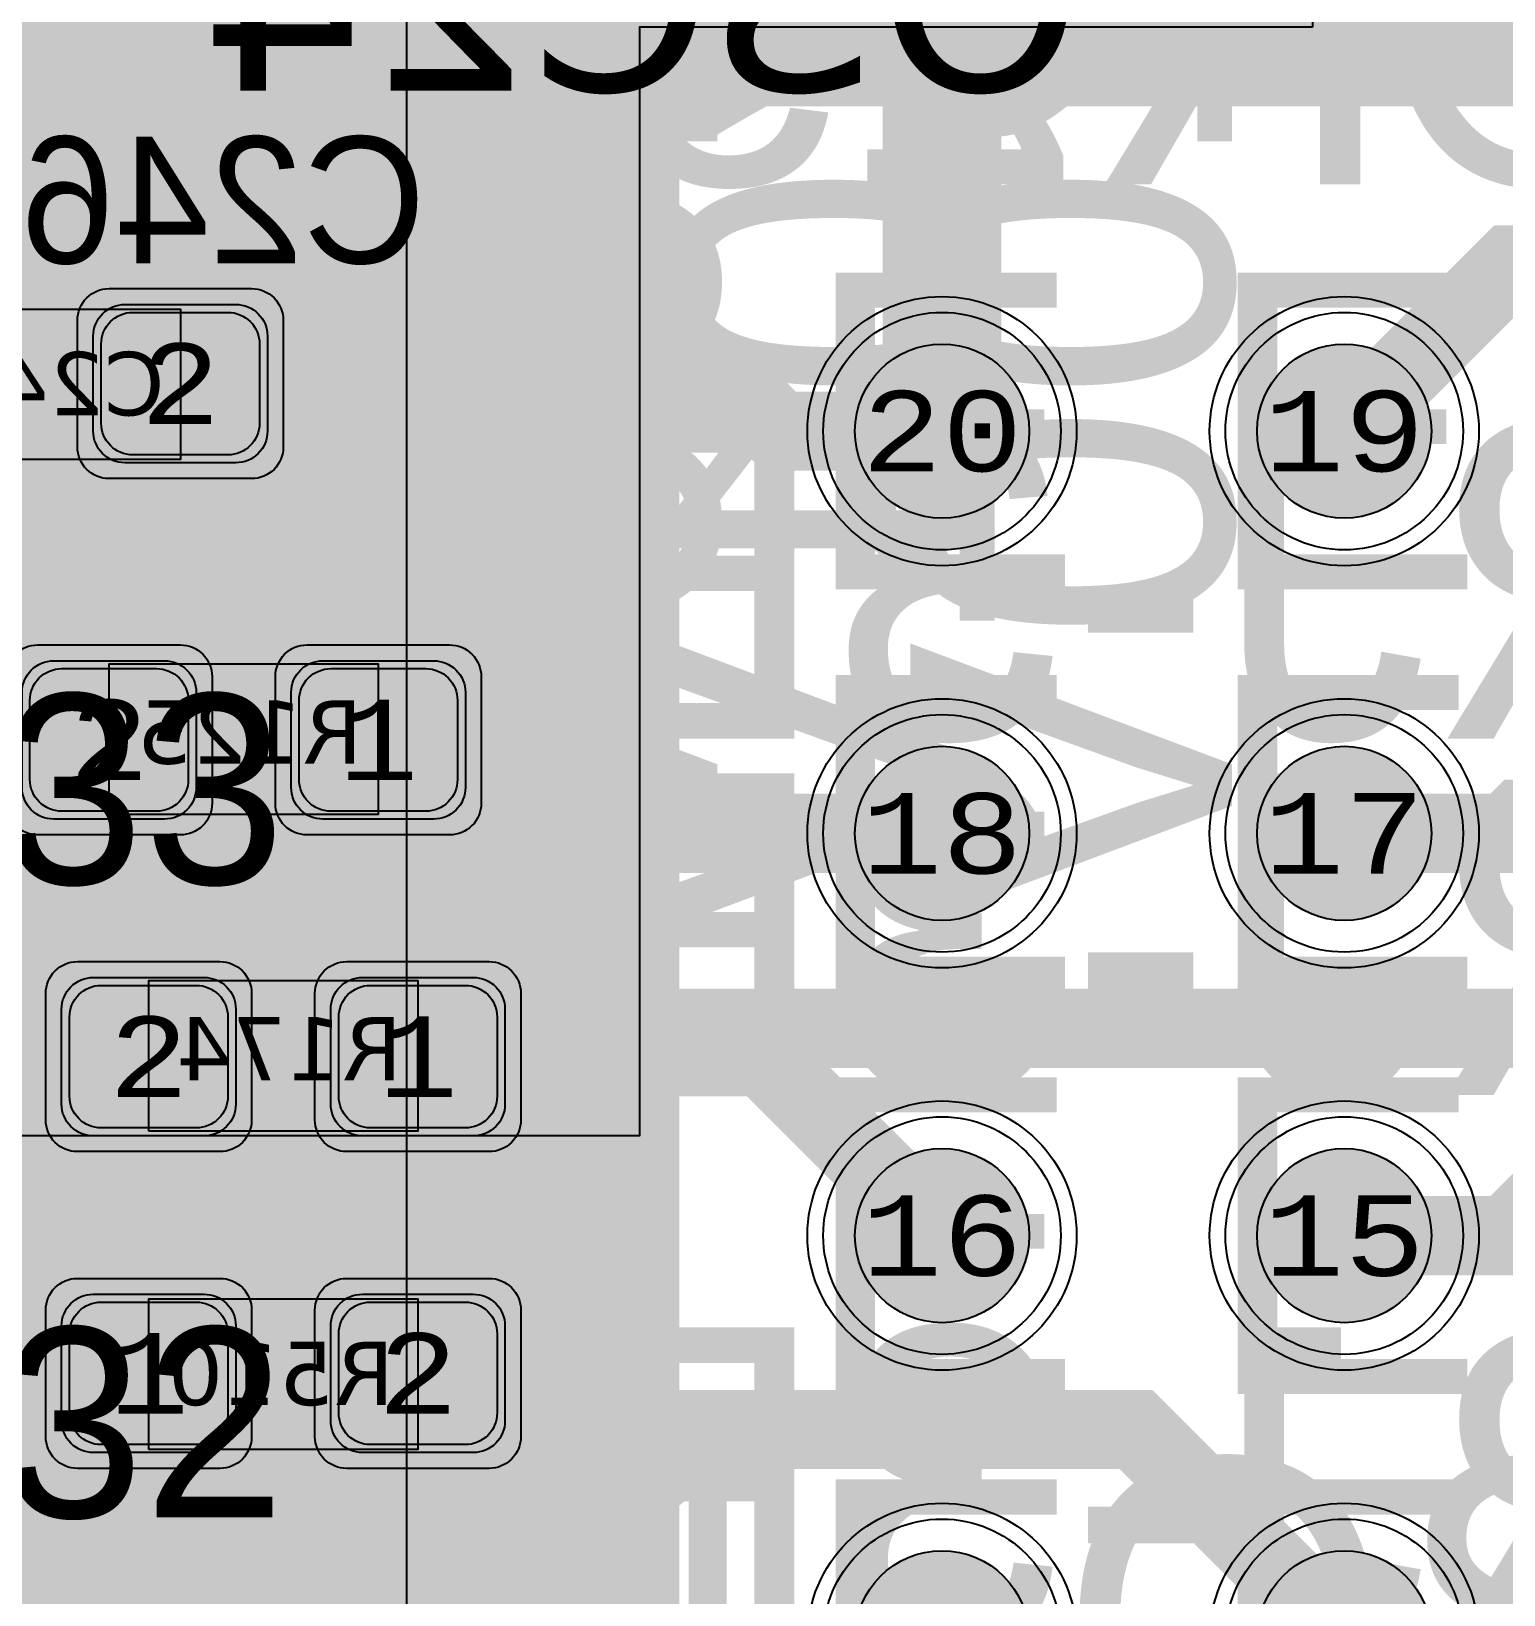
# Model space of a CAD drawing. Extents: x -28 to 199, y -61 to 255.
# Drawn here: x 62.41 to 71.71, y 168.1 to 177.97 of the extents above; entities that cross this region are included whole.
import ezdxf
from ezdxf.enums import TextEntityAlignment as Align

# ---------------------------------------------------------------- set-up
doc = ezdxf.new("R2010")
doc.units = 0
doc.header["$MEASUREMENT"] = 0
for name, color, linetype in [('ASSEMBLY_OUTLINES_BTM', 191, 'CONTINUOUS'), ('ASSEMBLY_OUTLINES_TOP', 102, 'CONTINUOUS'), ('ASSEMBLY_PART_NUMBERS_BTM', 191, 'CONTINUOUS'), ('ASSEMBLY_PART_NUMBERS_TOP', 102, 'CONTINUOUS'), ('ASSEMBLY_REF_DES_BTM', 191, 'CONTINUOUS'), ('DRILL_DRAWING', 21, 'CONTINUOUS'), ('GENERATED_SILKSCREEN_BTM', 255, 'CONTINUOUS'), ('GENERATED_SILKSCREEN_TOP', 140, 'CONTINUOUS'), ('PART_HOLES_LAYER_2', 30, 'CONTINUOUS'), ('PART_HOLES_LAYER_3', 30, 'CONTINUOUS'), ('PART_HOLES_LAYER_BOTTOM', 30, 'CONTINUOUS'), ('PART_HOLES_LAYER_TOP', 30, 'CONTINUOUS'), ('PART_PADS_LAYER_2', 230, 'CONTINUOUS'), ('PART_PADS_LAYER_3', 81, 'CONTINUOUS'), ('PART_PADS_LAYER_BOTTOM', 10, 'CONTINUOUS'), ('PART_PADS_LAYER_TOP', 150, 'CONTINUOUS'), ('PART_PADS_SMD_BTM', 10, 'CONTINUOUS'), ('PIN_NUMBERS_BTM', 8, 'CONTINUOUS'), ('PIN_NUMBERS_TOP', 8, 'CONTINUOUS'), ('PLACEMENT_OUTLINES_BTM', 222, 'CONTINUOUS'), ('PLACEMENT_OUTLINES_TOP', 130, 'CONTINUOUS'), ('PLANE_DATA_LAYER_TOP', 150, 'CONTINUOUS'), ('PLANE_SHAPES_LAYER_2', 230, 'CONTINUOUS'), ('PLANE_SHAPES_LAYER_3', 81, 'CONTINUOUS'), ('PLANE_SHAPES_LAYER_TOP', 150, 'CONTINUOUS'), ('SILKSCREEN_OUTLINES_BTM', 211, 'CONTINUOUS'), ('SILKSCREEN_OUTLINES_TOP', 150, 'CONTINUOUS'), ('SILKSCREEN_REF_DES_BTM', 211, 'CONTINUOUS'), ('SILKSCREEN_REF_DES_TOP', 150, 'CONTINUOUS'), ('SOLDERMASK_PADS_BTM', 12, 'CONTINUOUS'), ('SOLDERMASK_PADS_TOP', 180, 'CONTINUOUS'), ('SOLDERPASTE_PADS_BTM', 12, 'CONTINUOUS'), ('TRACES_LAYER_BOTTOM', 10, 'CONTINUOUS'), ('TRACES_LAYER_TOP', 150, 'CONTINUOUS')]:
    doc.layers.add(name, color=color, linetype=linetype)
doc.styles.add('COURIER_NEW', font='COUR.TTF')
doc.styles.add('VERDANA', font='verdana.TTF')
doc.styles.add('VERIBEST_GERBER_0', font='txt')

msp = doc.modelspace()

# ---------------------------------------------------------------- hatches: boundary and pattern name
at = {"layer": 'PART_HOLES_LAYER_2'}
h = msp.add_hatch(color=256, dxfattribs=at)
edge = h.paths.add_edge_path()
edge.add_arc((68.16, 175.45), 0.55, 0, 360)
h = msp.add_hatch(color=256, dxfattribs=at)
edge = h.paths.add_edge_path()
edge.add_arc((70.7, 175.45), 0.55, 0, 360)
h = msp.add_hatch(color=256, dxfattribs=at)
edge = h.paths.add_edge_path()
edge.add_arc((68.16, 172.91), 0.55, 0, 360)
h = msp.add_hatch(color=256, dxfattribs=at)
edge = h.paths.add_edge_path()
edge.add_arc((70.7, 172.91), 0.55, 0, 360)
h = msp.add_hatch(color=256, dxfattribs=at)
edge = h.paths.add_edge_path()
edge.add_arc((68.16, 170.37), 0.55, 0, 360)
h = msp.add_hatch(color=256, dxfattribs=at)
edge = h.paths.add_edge_path()
edge.add_arc((70.7, 170.37), 0.55, 0, 360)
h = msp.add_hatch(color=256, dxfattribs=at)
edge = h.paths.add_edge_path()
edge.add_arc((68.16, 167.83), 0.55, 0, 360)
h = msp.add_hatch(color=256, dxfattribs=at)
edge = h.paths.add_edge_path()
edge.add_arc((70.7, 167.83), 0.55, 0, 360)
at = {"layer": 'PART_HOLES_LAYER_3'}
h = msp.add_hatch(color=256, dxfattribs=at)
edge = h.paths.add_edge_path()
edge.add_arc((68.16, 175.45), 0.55, 0, 360)
h = msp.add_hatch(color=256, dxfattribs=at)
edge = h.paths.add_edge_path()
edge.add_arc((70.7, 175.45), 0.55, 0, 360)
h = msp.add_hatch(color=256, dxfattribs=at)
edge = h.paths.add_edge_path()
edge.add_arc((68.16, 172.91), 0.55, 0, 360)
h = msp.add_hatch(color=256, dxfattribs=at)
edge = h.paths.add_edge_path()
edge.add_arc((70.7, 172.91), 0.55, 0, 360)
h = msp.add_hatch(color=256, dxfattribs=at)
edge = h.paths.add_edge_path()
edge.add_arc((68.16, 170.37), 0.55, 0, 360)
h = msp.add_hatch(color=256, dxfattribs=at)
edge = h.paths.add_edge_path()
edge.add_arc((70.7, 170.37), 0.55, 0, 360)
h = msp.add_hatch(color=256, dxfattribs=at)
edge = h.paths.add_edge_path()
edge.add_arc((68.16, 167.83), 0.55, 0, 360)
h = msp.add_hatch(color=256, dxfattribs=at)
edge = h.paths.add_edge_path()
edge.add_arc((70.7, 167.83), 0.55, 0, 360)
at = {"layer": 'PART_HOLES_LAYER_BOTTOM'}
h = msp.add_hatch(color=256, dxfattribs=at)
edge = h.paths.add_edge_path()
edge.add_arc((68.16, 175.45), 0.55, 0, 360)
h = msp.add_hatch(color=256, dxfattribs=at)
edge = h.paths.add_edge_path()
edge.add_arc((70.7, 175.45), 0.55, 0, 360)
h = msp.add_hatch(color=256, dxfattribs=at)
edge = h.paths.add_edge_path()
edge.add_arc((68.16, 172.91), 0.55, 0, 360)
h = msp.add_hatch(color=256, dxfattribs=at)
edge = h.paths.add_edge_path()
edge.add_arc((70.7, 172.91), 0.55, 0, 360)
h = msp.add_hatch(color=256, dxfattribs=at)
edge = h.paths.add_edge_path()
edge.add_arc((68.16, 170.37), 0.55, 0, 360)
h = msp.add_hatch(color=256, dxfattribs=at)
edge = h.paths.add_edge_path()
edge.add_arc((70.7, 170.37), 0.55, 0, 360)
h = msp.add_hatch(color=256, dxfattribs=at)
edge = h.paths.add_edge_path()
edge.add_arc((68.16, 167.83), 0.55, 0, 360)
h = msp.add_hatch(color=256, dxfattribs=at)
edge = h.paths.add_edge_path()
edge.add_arc((70.7, 167.83), 0.55, 0, 360)
at = {"layer": 'PART_HOLES_LAYER_TOP'}
h = msp.add_hatch(color=256, dxfattribs=at)
edge = h.paths.add_edge_path()
edge.add_arc((68.16, 175.45), 0.55, 0, 360)
h = msp.add_hatch(color=256, dxfattribs=at)
edge = h.paths.add_edge_path()
edge.add_arc((70.7, 175.45), 0.55, 0, 360)
h = msp.add_hatch(color=256, dxfattribs=at)
edge = h.paths.add_edge_path()
edge.add_arc((68.16, 172.91), 0.55, 0, 360)
h = msp.add_hatch(color=256, dxfattribs=at)
edge = h.paths.add_edge_path()
edge.add_arc((70.7, 172.91), 0.55, 0, 360)
h = msp.add_hatch(color=256, dxfattribs=at)
edge = h.paths.add_edge_path()
edge.add_arc((68.16, 170.37), 0.55, 0, 360)
h = msp.add_hatch(color=256, dxfattribs=at)
edge = h.paths.add_edge_path()
edge.add_arc((70.7, 170.37), 0.55, 0, 360)
h = msp.add_hatch(color=256, dxfattribs=at)
edge = h.paths.add_edge_path()
edge.add_arc((68.16, 167.83), 0.55, 0, 360)
h = msp.add_hatch(color=256, dxfattribs=at)
edge = h.paths.add_edge_path()
edge.add_arc((70.7, 167.83), 0.55, 0, 360)
at = {"layer": 'PLANE_DATA_LAYER_TOP'}
h = msp.add_hatch(color=256, dxfattribs=at)
h.paths.add_polyline_path([(86.463448, 185.473835, -0.1989099556854013), (86.44113, 185.419954), (76.797091, 175.775915, 0.1989122151386141), (76.650644, 175.422362), (76.650644, 172.0512, -0.414213562373095), (76.574444, 171.975), (76.559079, 171.975, -0.3496023543748377), (76.484808, 172.034161, 0.5130308321652396), (75.585987, 172.411269, -0.1385740107174437), (75.546107, 172.4), (75.273, 172.4, 0.1989122151386089), (74.919447, 172.253553), (74.867276, 172.201382, -0.1989133663344342), (74.813394, 172.179064), (73.0762, 172.179064, -0.414213562373095), (73, 172.255264), (73, 177.999992, 0.414213562373095), (72.999992, 178), (66.250008, 178, 0.414213562373095), (66.25, 177.999992), (66.25, 172.17423, -0.2644198350149006), (66.212766, 172.108747, 0.0622368132861753), (66.114895, 172.032618), (64.037581, 169.955303, 0.1989122151386089), (63.891134, 169.60175), (63.891134, 163.701765, -0.1989099556853327), (63.868816, 163.647884), (62.49325, 162.272318, -0.1989133663345028), (62.439368, 162.25), (50.8262, 162.25, -0.414213562373095), (50.75, 162.3262), (50.75, 162.9238, -0.414213562373095), (50.8262, 163), (51.65, 163, 0.414213562373095), (52.1, 163.45), (52.1, 164.55, 0.414213562373095), (51.65, 165), (50.8262, 165, -0.414213562373095), (50.75, 165.0762), (50.75, 165.249992, 0.414213562373095), (50.749992, 165.25), (45.592317, 165.25, -0.27336965403349), (45.52557, 165.289441, 0.4661354856309689), (44.623957, 165.467539, -0.6297856695914315), (44.5, 165.526916), (44.5, 166.465411, -0.414213562373095), (44.5762, 166.541611), (45.726869, 166.541611, 0.198912215138622), (46.080422, 166.688058), (47.408969, 168.016605, -0.5745546308790374), (47.536286, 167.983064, 3.3778190211340116), (47.863697, 169.021439, -0.6341075319548196), (47.739011, 169.080223), (47.739011, 171.669777, -0.6341075319548197), (47.863697, 171.728561, 2.1211046100404554), (47.863697, 173.271439, -0.6341075319548196), (47.739011, 173.330223), (47.739011, 175.919777, -0.6341075319548197), (47.863697, 175.978561, 2.1211046100404554), (47.863697, 177.521439, -0.6341075319548196), (47.739011, 177.580223), (47.739011, 177.63997, -0.1989099556853499), (47.761329, 177.693851), (54.79516, 184.727682, -0.1989133663344858), (54.849042, 184.75), (70.499992, 184.75, 0.414213562373095), (70.5, 184.750008), (70.5, 186.262529, -0.679246768798684), (70.631697, 186.314745, 2.5221309401857095), (70.631697, 187.685255, -0.679246768798684), (70.5, 187.737471), (70.5, 188.802529, -0.6792467687985848), (70.631697, 188.854745, 2.522130940185749), (70.631697, 190.225255, -0.679246768798684), (70.5, 190.277471), (70.5, 192.382365, -0.414213562373095), (70.5762, 192.458565), (75.378436, 192.458565, 0.1989122151386141), (75.731989, 192.605012), (77.354659, 194.227682, -0.198913366334503), (77.408541, 194.25), (80.573834, 194.25, -0.7996942034350105), (80.606523, 194.104968, 0.2895657790381564), (79.75, 192.75, 0.9999999999999999), (82.75, 192.75, 0.2895657790381564), (81.893477, 194.104968, -0.7996942034350105), (81.926166, 194.25), (84.073834, 194.25, -0.7996942034350105), (84.106523, 194.104968, 0.2895657790381564), (83.25, 192.75, 0.9999999999999999), (86.25, 192.75, 0.2895657790381564), (85.393477, 194.104968, -0.7996942034350105), (85.426166, 194.25), (86.203745, 194.25, -0.198913366334503), (86.257627, 194.227682), (86.44113, 194.044179, -0.1989099556854013), (86.463448, 193.990298)], flags=0)
h.paths.add_polyline_path([(54.4, 180.5, -0.9999999999999999), (55.6, 180.5, -0.9999999999999999)], flags=0)
h.paths.add_polyline_path([(57.774763, 179.999693, -0.6213993882361923), (57.717303, 180.123665, 3.4065579684257754), (57.101959, 179.91855, -0.6213955599504086), (57.130374, 179.784897, 5.713872496407954)], flags=0)
h.paths.add_polyline_path([(58.65, 180.5, -0.9999999999999999), (59.85, 180.5, -0.9999999999999999)], flags=0)
h.paths.add_polyline_path([(57.25, 175.5, -0.9999999999999999), (60.25, 175.5, -0.9999999999999999)], flags=0)
h.paths.add_polyline_path([(59, 168.5, -0.9999999999999999), (61, 168.5, -0.9999999999999999)], flags=0)
h.paths.add_polyline_path([(59.25, 179, -0.9999999999999999), (61.25, 179, -0.9999999999999999)], flags=0)
h.paths.add_polyline_path([(60, 173.5, -0.9999999999999999), (62, 173.5, -0.9999999999999999)], flags=0)
h.paths.add_polyline_path([(60.9, 167.5, -0.9999999999999999), (62.1, 167.5, -0.9999999999999999)], flags=0)
h.paths.add_polyline_path([(60.9, 171.5, -0.9999999999999999), (62.1, 171.5, -0.9999999999999999)], flags=0)
h.paths.add_polyline_path([(60.9, 180.5, -0.9999999999999999), (62.1, 180.5, -0.9999999999999999)], flags=0)
h.paths.add_polyline_path([(63.648041, 179.91855, 3.4065579684257754), (63.032697, 180.123665, -0.6213993882361925), (62.975237, 179.999693, 5.713872496407954), (63.619626, 179.784897, -0.6213955599504087)], flags=0)
h.paths.add_polyline_path([(74, 179.25, -0.9999999999999999), (76, 179.25, -0.9999999999999999)], flags=0)
h.paths.add_polyline_path([(76.5, 179.25, -0.9999999999999999), (78.5, 179.25, -0.9999999999999999)], flags=0)
h.paths.add_polyline_path([(78, 181, -0.9999999999999999), (81, 181, -0.9999999999999999)], flags=0)
h.paths.add_polyline_path([(80.25, 187, -0.9999999999999999), (83.25, 187, -0.9999999999999999)], flags=0)
at = {"layer": 'PLANE_SHAPES_LAYER_2'}
h = msp.add_hatch(color=256, dxfattribs=at)
h.paths.add_polyline_path([(169.5, 129.25), (149.5, 129.25), (142.25, 122), (142.25, 90.5), (147.5, 90.5), (147.5, 80), (154, 80), (154, 69.25), (131.75, 69.25), (131.75, 73.25), (121.25, 73.25), (121.25, 81), (110.5, 81), (110.5, 125.75), (106.5, 125.75), (106.5, 128.75), (93.5, 128.75), (93.5, 120.25), (91.75, 120.25), (91.75, 121.5), (80, 121.5), (80, 118.25), (73.25, 118.25), (73.25, 124.5), (67.5, 124.5), (67.5, 128), (57.75, 128), (57.75, 120.25), (55.25, 120.25), (55.25, 121.5), (47.5, 121.5), (47.5, 119), (35, 119), (35, 134.75), (32.75, 134.75), (32.75, 159.75), (29.25, 159.75), (29.25, 175.25), (22.5, 175.25), (22.5, 195.25), (17.25, 195.25), (17.25, 198), (22.5, 198), (22.5, 216.5), (40.25, 216.5), (40.25, 235.5), (54.5, 235.5), (54.5, 254), (87.25, 254), (87.25, 236.25), (86.25, 236.25), (86.25, 228.75), (81, 228.75), (81, 218.75), (95.25, 218.75), (95.25, 194.5), (87, 194.5), (87, 172), (131.1, 172), (131.1, 208.75), (115.5, 208.75), (115.5, 213.75), (106.75, 213.75), (106.75, 218.75), (110.25, 222.25), (110.25, 226.25), (142.5, 226.25), (142.5, 221.5), (160.5, 221.5), (160.5, 240.75), (169.5, 240.75)])
h.paths.add_polyline_path([(35.5, 149.5), (41.75, 149.5), (41.75, 152), (39.25, 152), (39.25, 154), (37.75, 154), (37.75, 152), (35.5, 152)], flags=16)
h.paths.add_polyline_path([(37.5, 125.75), (37.5, 128.75), (42.75, 128.75), (42.75, 125.75)], flags=16)
h.paths.add_polyline_path([(52, 127.75), (52, 130.75), (54.25, 130.75), (54.25, 127.75)], flags=16)
h.paths.add_polyline_path([(50.75, 219.5), (50.75, 226.5), (71.75, 226.5), (71.75, 219.5)], flags=16)
h.paths.add_polyline_path([(66.5, 150.75), (66.5, 177.5), (72.25, 177.5), (72.25, 150.75)], flags=16)
h.paths.add_polyline_path([(47.25, 185.25), (73, 185.25), (73, 188.25), (70.25, 188.25), (70.25, 191), (47.25, 191)], flags=16)
h.paths.add_polyline_path([(84.5, 208), (84.5, 212.75), (85, 212.75), (85, 208)], flags=16)
h.paths.add_polyline_path([(61.5, 137.25), (87.75, 137.25), (87.75, 140.5), (84.75, 140.5), (84.75, 143), (61.5, 143)], flags=16)
h.paths.add_polyline_path([(88.75, 127), (88.75, 130), (91, 130), (91, 127)], flags=16)
h.paths.add_polyline_path([(85.5, 130.25), (85.5, 132.5), (91, 132.5), (91, 130.25)], flags=16)
h.paths.add_polyline_path([(108.75, 142.25), (135.75, 142.25), (135.75, 145.75), (132.25, 145.75), (132.25, 149), (108.75, 149)], flags=16)
h.paths.add_polyline_path([(114.25, 126.75), (140.75, 126.75), (140.75, 129.75), (137.25, 129.75), (137.25, 133), (114.25, 133)], flags=16)
h.paths.add_polyline_path([(155.25, 180.25), (166.25, 180.25), (166.25, 186.25), (152.25, 186.25), (152.25, 183), (155.25, 183)], flags=16)
at = {"layer": 'PLANE_SHAPES_LAYER_3'}
h = msp.add_hatch(color=256, dxfattribs=at)
h.paths.add_polyline_path([(169.5, 129.25), (149.5, 129.25), (142.25, 122), (142.25, 90.5), (147.5, 90.5), (147.5, 80), (154, 80), (154, 69.25), (131.75, 69.25), (131.75, 73.25), (121.25, 73.25), (121.25, 81), (110.5, 81), (110.5, 125.75), (106.5, 125.75), (106.5, 128.75), (93.5, 128.75), (93.5, 120.25), (91.75, 120.25), (91.75, 121.5), (80, 121.5), (80, 118.25), (73.25, 118.25), (73.25, 124.5), (67.5, 124.5), (67.5, 127.75), (58.25, 127.75), (58.25, 130.25), (88.75, 130.25), (88.75, 127), (91, 127), (91, 132.5), (55, 132.5), (55, 131.25), (52, 131.25), (52, 127.75), (55, 127.75), (55, 127.25), (57.75, 127.25), (57.75, 120.25), (55.25, 120.25), (55.25, 121.5), (47.5, 121.5), (47.5, 119), (35, 119), (35, 134.75), (32.75, 134.75), (32.75, 159.75), (29.25, 159.75), (29.25, 175.25), (22.5, 175.25), (22.5, 195.25), (17.25, 195.25), (17.25, 198), (22.5, 198), (22.5, 216.5), (40.25, 216.5), (40.25, 235.5), (54.5, 235.5), (54.5, 254), (87.25, 254), (87.25, 236.25), (86.25, 236.25), (86.25, 228.75), (81, 228.75), (81, 218.75), (95.25, 218.75), (95.25, 194.5), (87, 194.5), (87, 172), (131.1, 172), (131.1, 208.75), (115.5, 208.75), (115.5, 213.75), (106.75, 213.75), (106.75, 218.75), (110.25, 222.25), (110.25, 226.25), (142.5, 226.25), (142.5, 221.5), (160.5, 221.5), (160.5, 240.75), (169.5, 240.75)])
h.paths.add_polyline_path([(35.5, 149.5), (41.75, 149.5), (41.75, 152), (39.25, 152), (39.25, 154), (37.75, 154), (37.75, 152), (35.5, 152)], flags=16)
h.paths.add_polyline_path([(37.5, 125.75), (37.5, 128.75), (42.75, 128.75), (42.75, 125.75)], flags=16)
h.paths.add_polyline_path([(50.75, 219.5), (50.75, 226.5), (71.75, 226.5), (71.75, 219.5)], flags=16)
h.paths.add_polyline_path([(66.5, 150.75), (66.5, 177.5), (72.25, 177.5), (72.25, 150.75)], flags=16)
h.paths.add_polyline_path([(47.25, 185.25), (73, 185.25), (73, 188.25), (70.25, 188.25), (70.25, 191), (47.25, 191)], flags=16)
h.paths.add_polyline_path([(84.5, 208), (84.5, 212.75), (85, 212.75), (85, 208)], flags=16)
h.paths.add_polyline_path([(61.5, 137.25), (87.75, 137.25), (87.75, 140.5), (84.75, 140.5), (84.75, 143), (61.5, 143)], flags=16)
h.paths.add_polyline_path([(108.75, 142.25), (135.75, 142.25), (135.75, 145.75), (132.25, 145.75), (132.25, 149), (108.75, 149)], flags=16)
h.paths.add_polyline_path([(114.25, 126.75), (140.75, 126.75), (140.75, 129.75), (137.25, 129.75), (137.25, 133), (114.25, 133)], flags=16)
h.paths.add_polyline_path([(155.25, 180.25), (166.25, 180.25), (166.25, 186.25), (152.25, 186.25), (152.25, 183), (155.25, 183)], flags=16)
at = {"layer": 'PLANE_SHAPES_LAYER_TOP'}
msp.add_hatch(color=256, dxfattribs=at).paths.add_polyline_path([(70.5, 178), (66.25, 178), (66.25, 171), (39.75, 171), (39.75, 184.75), (70.5, 184.75)], flags=0)

# ---------------------------------------------------------------- linework, layer by layer
at = {"layer": 'ASSEMBLY_OUTLINES_BTM'}
for points in [[(61.65, 175.27), (61.65, 176.22), (63.35, 176.22), (63.35, 175.27)], [(62.9, 173.03), (62.9, 173.98), (64.6, 173.98), (64.6, 173.03)], [(63.15, 171.03), (63.15, 171.98), (64.85, 171.98), (64.85, 171.03)], [(63.15, 169.02), (63.15, 169.97), (64.85, 169.97), (64.85, 169.02)]]:
    msp.add_lwpolyline(points, close=True, dxfattribs=at)
at = {"layer": 'ASSEMBLY_OUTLINES_TOP', "const_width": 0.2}
msp.add_lwpolyline([(64.78, 147.42), (64.78, 180.62), (74.08, 180.62), (74.08, 147.42)], close=True, dxfattribs=at)
at = {"layer": 'GENERATED_SILKSCREEN_BTM', "const_width": 0.15}
for points in [[(62.1048, 176.4964), (62.3744, 176.4964), (62.3776, 176.4972), (62.3808, 176.498), (62.384, 176.4996), (62.5184, 176.6092), (62.5208, 176.6108), (62.5216, 176.6116), (62.5232, 176.614), (62.5248, 176.6196), (62.5256, 176.622), (62.5256, 177.1708), (62.5248, 177.1748), (62.5232, 177.178), (62.5216, 177.1796), (62.5208, 177.1812), (62.5184, 177.1836), (62.384, 177.2932), (62.3808, 177.294), (62.3792, 177.2948), (62.3776, 177.2956), (62.3744, 177.2964), (62.1048, 177.2964)], [(62.1104, 177.2636), (62.3696, 177.2636), (62.4928, 177.1628), (62.4928, 176.8756), (62.384, 176.9644), (62.3808, 176.9652), (62.3792, 176.966), (62.3784, 176.966), (62.3784, 176.9668), (62.3744, 176.9676), (62.1048, 176.9676)], [(62.796, 176.5124), (62.7952, 176.506), (62.7912, 176.502), (62.7856, 176.4996), (62.78, 176.4988), (62.7744, 176.4996), (62.7696, 176.502), (62.7656, 176.506), (62.764, 176.5124), (62.764, 176.7548), (62.7264, 176.7548), (62.7208, 176.7564), (62.716, 176.7596), (62.7136, 176.7652), (62.7128, 176.7708), (62.7136, 176.7772), (62.716, 176.7828), (62.7208, 176.7868), (62.7264, 176.7876), (62.764, 176.7876), (62.764, 177.258), (62.7648, 177.262), (62.7672, 177.2652), (62.7704, 177.2684), (62.7744, 177.2708), (62.7792, 177.2724), (62.784, 177.2732), (62.788, 177.2724), (62.792, 177.2692), (63.2776, 176.7836), (63.2808, 176.7788), (63.2824, 176.774), (63.2816, 176.7692), (63.2784, 176.7636), (63.2768, 176.7596), (63.2736, 176.7572), (63.2704, 176.7556), (63.2664, 176.7548), (62.796, 176.7548), (62.796, 176.5124)], [(63.2264, 176.7876), (62.796, 177.2164), (62.796, 176.7876), (63.2264, 176.7876)], [(63.6064, 177.2932), (63.472, 177.1836), (63.4696, 177.1796), (63.4688, 177.1764), (63.4672, 177.174), (63.4664, 177.1708), (63.4664, 177.0612), (63.4672, 177.058), (63.4688, 177.0532), (63.4696, 177.0492), (63.472, 177.0476), (64.0048, 176.6148), (64.0048, 176.5292), (63.4824, 176.5292), (63.4768, 176.5276), (63.472, 176.5244), (63.4696, 176.5188), (63.4688, 176.5124), (63.4696, 176.5068), (63.472, 176.5012), (63.4768, 176.498), (63.4824, 176.4964), (64.0216, 176.4964), (64.028, 176.498), (64.032, 176.502), (64.036, 176.506), (64.0376, 176.5124), (64.0376, 176.622), (64.0368, 176.6244), (64.0352, 176.63), (64.0336, 176.6324), (64.0328, 176.634), (64.0304, 176.6356), (63.4984, 177.0692), (63.4984, 177.1628), (63.6232, 177.2636), (63.8816, 177.2636), (64.012, 177.1572), (64.0176, 177.1556), (64.0232, 177.1564), (64.028, 177.1588), (64.032, 177.1636), (64.0344, 177.1684), (64.0352, 177.174), (64.0344, 177.1796), (64.0328, 177.182), (64.0304, 177.1836), (63.896, 177.2932), (63.8928, 177.294), (63.8912, 177.2948), (63.8896, 177.2956), (63.8864, 177.2964), (63.6168, 177.2964), (63.6136, 177.2956), (63.612, 177.2948), (63.6096, 177.294), (63.6064, 177.2932)], [(64.6504, 176.4996), (64.7848, 176.6092), (64.7888, 176.6116), (64.7896, 176.6148), (64.7912, 176.618), (64.792, 176.622), (64.792, 177.1708), (64.7912, 177.1748), (64.7896, 177.178), (64.788, 177.1796), (64.7872, 177.1812), (64.7856, 177.1836), (64.6504, 177.2932), (64.648, 177.294), (64.6456, 177.2948), (64.6448, 177.2956), (64.6416, 177.2964), (64.372, 177.2964), (64.368, 177.2956), (64.3664, 177.2948), (64.364, 177.294), (64.3616, 177.2932), (64.2264, 177.1836), (64.2232, 177.1796), (64.2216, 177.1732), (64.2224, 177.1684), (64.224, 177.1644), (64.2264, 177.1612), (64.2304, 177.158), (64.2344, 177.1556), (64.2384, 177.1548), (64.2424, 177.1548), (64.2456, 177.1572), (64.3776, 177.2636), (64.636, 177.2636), (64.7592, 177.1628), (64.7592, 176.63), (64.636, 176.5292), (64.3776, 176.5292), (64.2456, 176.6356), (64.2424, 176.6372), (64.2384, 176.638), (64.2344, 176.6372), (64.2304, 176.6348), (64.2264, 176.6316), (64.224, 176.6276), (64.2224, 176.6228), (64.2216, 176.618), (64.2232, 176.6132), (64.2264, 176.6092), (64.3616, 176.4996), (64.3648, 176.498), (64.3656, 176.4972), (64.368, 176.4972), (64.3688, 176.4964), (64.3696, 176.4964), (64.372, 176.4964), (64.6416, 176.4964), (64.6448, 176.4972), (64.648, 176.498), (64.6504, 176.4996)], [(62.4928, 176.834), (62.4928, 176.63), (62.3696, 176.5292), (62.1112, 176.5292), (61.9864, 176.63), (61.9864, 176.834), (62.1112, 176.9356), (62.3696, 176.9356), (62.4928, 176.834)]]:
    msp.add_lwpolyline(points, dxfattribs=at)
for points in [[(62.783844, 176.220005, 1.1642e-05), (62.783836, 176.219995), (62.216164, 176.219995, 1.1642e-05), (62.216156, 176.220005), (62.783844, 176.220005)], [(62.792098, 175.269995), (62.207902, 175.269995, 1.22306e-05), (62.207911, 175.270005), (62.792089, 175.270005, 1.22306e-05), (62.792098, 175.269995)], [(64.042098, 173.980005, 1.22306e-05), (64.042089, 173.979995), (63.457911, 173.979995, 1.22306e-05), (63.457902, 173.980005), (64.042098, 173.980005)], [(64.033844, 173.029995), (63.466156, 173.029995, 1.1642e-05), (63.466164, 173.030005), (64.033836, 173.030005, 1.1642e-05), (64.033844, 173.029995)], [(64.292098, 171.980005, 1.22306e-05), (64.292089, 171.979995), (63.707911, 171.979995, 1.22306e-05), (63.707902, 171.980005), (64.292098, 171.980005)], [(64.283844, 171.029995), (63.716156, 171.029995, 1.1642e-05), (63.716164, 171.030005), (64.283836, 171.030005, 1.1642e-05), (64.283844, 171.029995)], [(64.283844, 169.970005, 1.1642e-05), (64.283836, 169.969995), (63.716164, 169.969995, 1.1642e-05), (63.716156, 169.970005), (64.283844, 169.970005)], [(64.292098, 169.019995), (63.707902, 169.019995, 1.22306e-05), (63.707911, 169.020005), (64.292089, 169.020005, 1.22306e-05), (64.292098, 169.019995)]]:
    msp.add_lwpolyline(points, format="xyb", dxfattribs=at)
at = {"layer": 'GENERATED_SILKSCREEN_TOP', "const_width": 0.15}
msp.add_lwpolyline([(64.78, 147.42), (64.78, 180.62), (74.08, 180.62), (74.08, 147.42)], close=True, dxfattribs=at)
for points in [[(62.3206, 173.6004), (62.5234, 173.7648), (62.527, 173.766), (62.5306, 173.7672), (62.5318, 173.7684), (62.5366, 173.7696), (62.941, 173.7696), (62.947, 173.7684), (62.9494, 173.7672), (62.953, 173.766), (62.9566, 173.7648), (63.1594, 173.6004), (63.163, 173.5944), (63.1642, 173.5896), (63.1666, 173.586), (63.1678, 173.5812), (63.1678, 173.334), (63.1666, 173.3304), (63.1642, 173.322), (63.163, 173.316), (63.1594, 173.3136), (62.983, 173.1696), (63.1594, 173.0256), (63.1606, 173.0232), (63.163, 173.0208), (63.1642, 173.0196), (63.1642, 173.0172), (63.1666, 173.0088), (63.1678, 173.0052), (63.1678, 172.758), (63.1666, 172.752), (63.1642, 172.7472), (63.163, 172.7424), (63.1594, 172.7388), (62.9566, 172.5744), (62.9518, 172.572), (62.9506, 172.5708), (62.947, 172.5708), (62.9458, 172.5696), (62.9446, 172.5696), (62.941, 172.5696), (62.5366, 172.5696), (62.5318, 172.5708), (62.527, 172.572), (62.5234, 172.5744)], [(62.3326, 172.7796), (62.341, 172.7808), (62.3494, 172.7784), (62.545, 172.6188), (62.9326, 172.6188), (63.1198, 172.77), (63.1198, 172.9932), (62.935, 173.1456), (62.7358, 173.1456), (62.7262, 173.148), (62.7202, 173.1528), (62.7166, 173.1612), (62.7154, 173.1696), (62.7166, 173.178), (62.7202, 173.1852), (62.7262, 173.1912), (62.7358, 173.1936), (62.935, 173.1936), (63.1198, 173.346), (63.1198, 173.5692), (62.9326, 173.7204), (62.545, 173.7204), (62.3494, 173.5608), (62.341, 173.5584), (62.3326, 173.5596)], [(63.6574, 172.5744), (63.4546, 172.7388), (63.4486, 172.7448), (63.4474, 172.752), (63.4486, 172.7604), (63.4534, 172.7688), (63.4594, 172.7748), (63.4666, 172.7796), (63.475, 172.7808), (63.4834, 172.7784), (63.679, 172.6188), (64.0666, 172.6188), (64.2538, 172.77), (64.2538, 172.9932), (64.069, 173.1456), (63.8698, 173.1456), (63.8602, 173.148), (63.8542, 173.1528), (63.8506, 173.1612), (63.8494, 173.1696), (63.8506, 173.178), (63.8542, 173.1852), (63.8602, 173.1912), (63.8698, 173.1936), (64.069, 173.1936), (64.2538, 173.346), (64.2538, 173.5692), (64.0666, 173.7204), (63.679, 173.7204), (63.4834, 173.5608), (63.475, 173.5584), (63.4666, 173.5596), (63.4594, 173.5632), (63.4534, 173.5704), (63.4486, 173.5776), (63.4474, 173.586), (63.4486, 173.5944), (63.4546, 173.6004), (63.6574, 173.7648), (63.661, 173.766), (63.6646, 173.7672), (63.6658, 173.7684), (63.6706, 173.7696), (64.075, 173.7696), (64.081, 173.7684), (64.0834, 173.7672), (64.087, 173.766), (64.0906, 173.7648), (64.2934, 173.6004), (64.297, 173.5944), (64.2982, 173.5896), (64.3006, 173.586), (64.3018, 173.5812), (64.3018, 173.334), (64.3006, 173.3304), (64.2982, 173.322), (64.297, 173.316), (64.2934, 173.3136), (64.117, 173.1696), (64.2934, 173.0256), (64.2946, 173.0232), (64.297, 173.0208), (64.2982, 173.0196), (64.2982, 173.0172), (64.3006, 173.0088), (64.3018, 173.0052), (64.3018, 172.758), (64.3006, 172.752), (64.2982, 172.7472), (64.297, 172.7424), (64.2934, 172.7388), (64.0906, 172.5744), (64.0858, 172.572), (64.0846, 172.5708), (64.081, 172.5708), (64.0798, 172.5696), (64.0786, 172.5696), (64.075, 172.5696), (63.6706, 172.5696), (63.6658, 172.5708), (63.661, 172.572), (63.6574, 172.5744)], [(62.5234, 172.5744), (62.3206, 172.7388)], [(62.3206, 169.6004), (62.5234, 169.7648), (62.527, 169.766), (62.5306, 169.7672), (62.5318, 169.7684), (62.5366, 169.7696), (62.941, 169.7696), (62.947, 169.7684), (62.9494, 169.7672), (62.953, 169.766), (62.9566, 169.7648), (63.1594, 169.6004), (63.163, 169.5944), (63.1642, 169.5896), (63.1666, 169.586), (63.1678, 169.5812), (63.1678, 169.334), (63.1666, 169.3304), (63.1642, 169.322), (63.163, 169.316), (63.1594, 169.3136), (62.983, 169.1696), (63.1594, 169.0256), (63.1606, 169.0232), (63.163, 169.0208), (63.1642, 169.0196), (63.1642, 169.0172), (63.1666, 169.0088), (63.1678, 169.0052), (63.1678, 168.758), (63.1666, 168.752), (63.1642, 168.7472), (63.163, 168.7424), (63.1594, 168.7388), (62.9566, 168.5744), (62.9518, 168.572), (62.9506, 168.5708), (62.947, 168.5708), (62.9458, 168.5696), (62.9446, 168.5696), (62.941, 168.5696), (62.5366, 168.5696), (62.5318, 168.5708), (62.527, 168.572), (62.5234, 168.5744)], [(64.0918, 169.7648), (64.2934, 169.6004), (64.297, 169.5944), (64.2982, 169.5896), (64.3006, 169.586), (64.3018, 169.5812), (64.3018, 169.4168), (64.3006, 169.412), (64.2982, 169.4048), (64.297, 169.3988), (64.2934, 169.3964), (63.4942, 168.7472), (63.4942, 168.6188), (64.2778, 168.6188), (64.2862, 168.6164), (64.2934, 168.6116), (64.297, 168.6032), (64.2982, 168.5936), (64.297, 168.5852), (64.2934, 168.5768), (64.2862, 168.572), (64.2778, 168.5696), (63.469, 168.5696), (63.4594, 168.572), (63.4534, 168.578), (63.4474, 168.584), (63.445, 168.5936), (63.445, 168.758), (63.4462, 168.7616), (63.4486, 168.77), (63.451, 168.7736), (63.4534, 168.776), (63.4558, 168.7784), (64.2538, 169.4288), (64.2538, 169.5692), (64.0666, 169.7204), (63.679, 169.7204), (63.4834, 169.5608), (63.475, 169.5584), (63.4666, 169.5596), (63.4594, 169.5632), (63.4546, 169.5704), (63.4498, 169.5776), (63.4486, 169.586), (63.4486, 169.5908), (63.4498, 169.5944), (63.4558, 169.6004), (63.6574, 169.7648), (63.6622, 169.766), (63.6658, 169.7672), (63.667, 169.7684), (63.6718, 169.7696), (64.0762, 169.7696), (64.081, 169.7684), (64.0822, 169.7684), (64.0834, 169.7672), (64.087, 169.766), (64.0918, 169.7648)], [(62.3326, 168.7796), (62.341, 168.7808), (62.3494, 168.7784), (62.545, 168.6188), (62.9326, 168.6188), (63.1198, 168.77), (63.1198, 168.9932), (62.935, 169.1456), (62.7358, 169.1456), (62.7262, 169.148), (62.7202, 169.1528), (62.7166, 169.1612), (62.7154, 169.1696), (62.7166, 169.178), (62.7202, 169.1852), (62.7262, 169.1912), (62.7358, 169.1936), (62.935, 169.1936), (63.1198, 169.346), (63.1198, 169.5692), (62.9326, 169.7204), (62.545, 169.7204), (62.3494, 169.5608), (62.341, 169.5584), (62.3326, 169.5596)], [(62.5234, 168.5744), (62.3206, 168.7388)]]:
    msp.add_lwpolyline(points, dxfattribs=at)
at = {"layer": 'PART_HOLES_LAYER_2'}
for centre in [(68.16, 175.45), (70.7, 175.45), (68.16, 172.91), (70.7, 172.91), (68.16, 170.37), (70.7, 170.37), (68.16, 167.83), (70.7, 167.83)]:
    msp.add_circle(centre, 0.55, dxfattribs=at)
at = {"layer": 'PART_HOLES_LAYER_3'}
for centre in [(68.16, 175.45), (70.7, 175.45), (68.16, 172.91), (70.7, 172.91), (68.16, 170.37), (70.7, 170.37), (68.16, 167.83), (70.7, 167.83)]:
    msp.add_circle(centre, 0.55, dxfattribs=at)
at = {"layer": 'PART_HOLES_LAYER_BOTTOM'}
for centre in [(68.16, 175.45), (70.7, 175.45), (68.16, 172.91), (70.7, 172.91), (68.16, 170.37), (70.7, 170.37), (68.16, 167.83), (70.7, 167.83)]:
    msp.add_circle(centre, 0.55, dxfattribs=at)
at = {"layer": 'PART_HOLES_LAYER_TOP'}
for centre in [(68.16, 175.45), (70.7, 175.45), (68.16, 172.91), (70.7, 172.91), (68.16, 170.37), (70.7, 170.37), (68.16, 167.83), (70.7, 167.83)]:
    msp.add_circle(centre, 0.55, dxfattribs=at)
at = {"layer": 'PART_PADS_LAYER_2'}
for centre in [(68.16, 175.45), (70.7, 175.45), (68.16, 172.91), (70.7, 172.91), (68.16, 170.37), (70.7, 170.37), (68.16, 167.83), (70.7, 167.83)]:
    msp.add_circle(centre, 0.75, dxfattribs=at)
at = {"layer": 'PART_PADS_LAYER_3'}
for centre in [(68.16, 175.45), (70.7, 175.45), (68.16, 172.91), (70.7, 172.91), (68.16, 170.37), (70.7, 170.37), (68.16, 167.83), (70.7, 167.83)]:
    msp.add_circle(centre, 0.75, dxfattribs=at)
at = {"layer": 'PART_PADS_LAYER_BOTTOM'}
for centre in [(68.16, 175.45), (70.7, 175.45), (68.16, 172.91), (70.7, 172.91), (68.16, 170.37), (70.7, 170.37), (68.16, 167.83), (70.7, 167.83)]:
    msp.add_circle(centre, 0.75, dxfattribs=at)
at = {"layer": 'PART_PADS_LAYER_TOP'}
for centre in [(68.16, 175.45), (70.7, 175.45), (68.16, 172.91), (70.7, 172.91), (68.16, 170.37), (70.7, 170.37), (68.16, 167.83), (70.7, 167.83)]:
    msp.add_circle(centre, 0.75, dxfattribs=at)
at = {"layer": 'PART_PADS_SMD_BTM'}
for points in [[(62.8, 176.05, -0.4142135624), (63, 176.25), (63.7, 176.25, -0.4142135624), (63.9, 176.05), (63.9, 175.45, -0.4142135624), (63.7, 175.25), (63, 175.25, -0.4142135624), (62.8, 175.45)], [(63.45, 173.2, -0.4142135624), (63.25, 173), (62.55, 173, -0.4142135624), (62.35, 173.2), (62.35, 173.8, -0.4142135624), (62.55, 174), (63.25, 174, -0.4142135624), (63.45, 173.8)], [(65.15, 173.2, -0.4142135624), (64.95, 173), (64.25, 173, -0.4142135624), (64.05, 173.2), (64.05, 173.8, -0.4142135624), (64.25, 174), (64.95, 174, -0.4142135624), (65.15, 173.8)], [(63.7, 171.2, -0.4142135624), (63.5, 171), (62.8, 171, -0.4142135624), (62.6, 171.2), (62.6, 171.8, -0.4142135624), (62.8, 172), (63.5, 172, -0.4142135624), (63.7, 171.8)], [(65.4, 171.2, -0.4142135624), (65.2, 171), (64.5, 171, -0.4142135624), (64.3, 171.2), (64.3, 171.8, -0.4142135624), (64.5, 172), (65.2, 172, -0.4142135624), (65.4, 171.8)], [(62.6, 169.8, -0.4142135624), (62.8, 170), (63.5, 170, -0.4142135624), (63.7, 169.8), (63.7, 169.2, -0.4142135624), (63.5, 169), (62.8, 169, -0.4142135624), (62.6, 169.2)], [(64.3, 169.8, -0.4142135624), (64.5, 170), (65.2, 170, -0.4142135624), (65.4, 169.8), (65.4, 169.2, -0.4142135624), (65.2, 169), (64.5, 169, -0.4142135624), (64.3, 169.2)]]:
    msp.add_lwpolyline(points, format="xyb", close=True, dxfattribs=at)
at = {"layer": 'PLACEMENT_OUTLINES_BTM'}
for points in [[(61.65, 175.27), (61.65, 176.22), (63.35, 176.22), (63.35, 175.27)], [(62.9, 173.03), (62.9, 173.98), (64.6, 173.98), (64.6, 173.03)], [(63.15, 171.03), (63.15, 171.98), (64.85, 171.98), (64.85, 171.03)], [(63.15, 169.02), (63.15, 169.97), (64.85, 169.97), (64.85, 169.02)]]:
    msp.add_lwpolyline(points, close=True, dxfattribs=at)
at = {"layer": 'PLACEMENT_OUTLINES_TOP'}
msp.add_lwpolyline([(64.78, 147.42), (64.78, 180.62), (74.08, 180.62), (74.08, 147.42)], close=True, dxfattribs=at)
at = {"layer": 'PLANE_SHAPES_LAYER_TOP'}
msp.add_lwpolyline([(70.5, 178), (66.25, 178), (66.25, 171), (39.75, 171), (39.75, 184.75), (70.5, 184.75)], close=True, dxfattribs=at)
msp.add_solid([(50.75, 162.25), (66.25, 162.25), (50.75, 171), (66.25, 171)], dxfattribs=at)
at = {"layer": 'SILKSCREEN_OUTLINES_BTM'}
for points in [[(61.65, 175.27), (61.65, 176.22), (63.35, 176.22), (63.35, 175.27)], [(62.9, 173.03), (62.9, 173.98), (64.6, 173.98), (64.6, 173.03)], [(63.15, 171.03), (63.15, 171.98), (64.85, 171.98), (64.85, 171.03)], [(63.15, 169.02), (63.15, 169.97), (64.85, 169.97), (64.85, 169.02)]]:
    msp.add_lwpolyline(points, close=True, dxfattribs=at)
at = {"layer": 'SILKSCREEN_OUTLINES_TOP'}
msp.add_lwpolyline([(64.78, 147.42), (64.78, 180.62), (74.08, 180.62), (74.08, 147.42)], close=True, dxfattribs=at)
at = {"layer": 'SOLDERMASK_PADS_BTM'}
for points in [[(62.7, 176.15, -0.4142135624), (62.9, 176.35), (63.8, 176.35, -0.4142135624), (64, 176.15), (64, 175.35, -0.4142135624), (63.8, 175.15), (62.9, 175.15, -0.4142135624), (62.7, 175.35)], [(63.55, 173.1, -0.4142135624), (63.35, 172.9), (62.45, 172.9, -0.4142135624), (62.25, 173.1), (62.25, 173.9, -0.4142135624), (62.45, 174.1), (63.35, 174.1, -0.4142135624), (63.55, 173.9)], [(65.25, 173.1, -0.4142135624), (65.05, 172.9), (64.15, 172.9, -0.4142135624), (63.95, 173.1), (63.95, 173.9, -0.4142135624), (64.15, 174.1), (65.05, 174.1, -0.4142135624), (65.25, 173.9)], [(63.8, 171.1, -0.4142135624), (63.6, 170.9), (62.7, 170.9, -0.4142135624), (62.5, 171.1), (62.5, 171.9, -0.4142135624), (62.7, 172.1), (63.6, 172.1, -0.4142135624), (63.8, 171.9)], [(65.5, 171.1, -0.4142135624), (65.3, 170.9), (64.4, 170.9, -0.4142135624), (64.2, 171.1), (64.2, 171.9, -0.4142135624), (64.4, 172.1), (65.3, 172.1, -0.4142135624), (65.5, 171.9)], [(62.5, 169.9, -0.4142135624), (62.7, 170.1), (63.6, 170.1, -0.4142135624), (63.8, 169.9), (63.8, 169.1, -0.4142135624), (63.6, 168.9), (62.7, 168.9, -0.4142135624), (62.5, 169.1)], [(64.2, 169.9, -0.4142135624), (64.4, 170.1), (65.3, 170.1, -0.4142135624), (65.5, 169.9), (65.5, 169.1, -0.4142135624), (65.3, 168.9), (64.4, 168.9, -0.4142135624), (64.2, 169.1)]]:
    msp.add_lwpolyline(points, format="xyb", close=True, dxfattribs=at)
for centre in [(68.16, 175.45), (70.7, 175.45), (68.16, 172.91), (70.7, 172.91), (68.16, 170.37), (70.7, 170.37), (68.16, 167.83), (70.7, 167.83)]:
    msp.add_circle(centre, 0.85, dxfattribs=at)
at = {"layer": 'SOLDERMASK_PADS_TOP'}
for centre in [(68.16, 175.45), (70.7, 175.45), (68.16, 172.91), (70.7, 172.91), (68.16, 170.37), (70.7, 170.37), (68.16, 167.83), (70.7, 167.83)]:
    msp.add_circle(centre, 0.85, dxfattribs=at)
at = {"layer": 'SOLDERPASTE_PADS_BTM'}
for points in [[(62.85, 176, -0.4142135624), (63.05, 176.2), (63.65, 176.2, -0.4142135624), (63.85, 176), (63.85, 175.5, -0.4142135624), (63.65, 175.3), (63.05, 175.3, -0.4142135624), (62.85, 175.5)], [(63.4, 173.25, -0.4142135624), (63.2, 173.05), (62.6, 173.05, -0.4142135624), (62.4, 173.25), (62.4, 173.75, -0.4142135624), (62.6, 173.95), (63.2, 173.95, -0.4142135624), (63.4, 173.75)], [(65.1, 173.25, -0.4142135624), (64.9, 173.05), (64.3, 173.05, -0.4142135624), (64.1, 173.25), (64.1, 173.75, -0.4142135624), (64.3, 173.95), (64.9, 173.95, -0.4142135624), (65.1, 173.75)], [(63.65, 171.25, -0.4142135624), (63.45, 171.05), (62.85, 171.05, -0.4142135624), (62.65, 171.25), (62.65, 171.75, -0.4142135624), (62.85, 171.95), (63.45, 171.95, -0.4142135624), (63.65, 171.75)], [(65.35, 171.25, -0.4142135624), (65.15, 171.05), (64.55, 171.05, -0.4142135624), (64.35, 171.25), (64.35, 171.75, -0.4142135624), (64.55, 171.95), (65.15, 171.95, -0.4142135624), (65.35, 171.75)], [(62.65, 169.75, -0.4142135624), (62.85, 169.95), (63.45, 169.95, -0.4142135624), (63.65, 169.75), (63.65, 169.25, -0.4142135624), (63.45, 169.05), (62.85, 169.05, -0.4142135624), (62.65, 169.25)], [(64.35, 169.75, -0.4142135624), (64.55, 169.95), (65.15, 169.95, -0.4142135624), (65.35, 169.75), (65.35, 169.25, -0.4142135624), (65.15, 169.05), (64.55, 169.05, -0.4142135624), (64.35, 169.25)]]:
    msp.add_lwpolyline(points, format="xyb", close=True, dxfattribs=at)
at = {"layer": 'TRACES_LAYER_BOTTOM'}
for points, const_width in [([(68.16, 175.45), (68.16, 177.684772), (71.475228, 181), (79.5, 181)], 0.75), ([(70.7, 175.45), (71.75, 176.5), (73.85, 176.5)], 0.5), ([(62.9, 173.5), (62.9, 175.75), (63.35, 175.75)], 0.5), ([(63.35, 175.75), (66.833, 175.75), (67.133, 175.45), (68.16, 175.45)], 0.5), ([(63.15, 169.5), (61.274916, 169.5), (59.464944, 171.309972), (59.464944, 174.785056), (58.75, 175.5)], 0.5), ([(68.16, 172.91), (66.14, 172.91), (65.55, 173.5), (64.6, 173.5)], 0.5), ([(70.7, 172.91), (71.727, 172.91), (71.817, 173), (74.15, 173)], 0.5), ([(61.5, 171.5), (63.15, 171.5)], 0.5), ([(68.16, 170.37), (67.03, 171.5), (64.85, 171.5)], 0.5), ([(74.15, 170.75), (72.107, 170.75), (71.727, 170.37), (70.7, 170.37)], 0.5), ([(70.7, 167.83), (69.384084, 169.145916), (66.031084, 169.145916), (65.677, 169.5), (64.85, 169.5)], 0.5)]:
    msp.add_lwpolyline(points, dxfattribs=dict(at, const_width=const_width))
at = {"layer": 'TRACES_LAYER_TOP', "const_width": 0.5}
msp.add_lwpolyline([(40, 155.1), (50.512049, 155.1), (51.865802, 156.453753), (51.865802, 161.129976), (52.219355, 161.483529), (62.411567, 161.483529), (64.391134, 163.463096), (64.391134, 169.60175), (66.468448, 171.679064), (75.052064, 171.679064), (75.273, 171.9), (75.9, 171.9)], dxfattribs=at)

# ---------------------------------------------------------------- texts
at = {"layer": 'ASSEMBLY_PART_NUMBERS_BTM', "style": 'VERIBEST_GERBER_0', "text_generation_flag": 2}
for s, p in [('CC0805KKX7R7BB105', (61.21, 205)), ('ERJ-3EKF6200V', (62.96, 193)), ('ERJ-3EKF6200V', (64.71, 193)), ('ERJ-3EKF2701V', (66.46, 193)), ('ERJ-3EKF6200V', (67.96, 193)), ('ERJ-3EKF2000V', (60.96, 183))]:
    msp.add_text(s, height=2.032, rotation=90, dxfattribs=at).set_placement(p, align=Align.TOP_LEFT)
for s, p in [('MCR25JZHJ000', (75.25, 179.04)), ('ERJ-3EKF6200V', (75, 175.54)), ('ERJ-3EKF6200V', (75, 173.29)), ('ERJ-3EKF2000V', (64, 172.04)), ('ERJ-3GEY0R00V', (63.75, 170.96)), ('ERJ-3EKF2700V', (75, 169.79)), ('ERJ-3EKF6200V', (64, 168.96))]:
    msp.add_text(s, height=2.032, dxfattribs=at).set_placement(p, align=Align.TOP_LEFT)
at = {"layer": 'ASSEMBLY_PART_NUMBERS_TOP', "style": 'VERIBEST_GERBER_0'}
for s, p in [('CL21B106KOQNNNE', (63.71, 198.75)), ('CL21B225KOFNNNE', (66.04, 198.75)), ('ERJ-3EKF2700V', (62.79, 195.75))]:
    msp.add_text(s, height=2.032, rotation=270, dxfattribs=at).set_placement(p, align=Align.TOP_LEFT)
for s, p in [('5014', (58.75, 172.96)), ('ADM1087AKSZ-REEL7', (37.75, 171.79)), ('TP-1_OSC_OSC', (61.5, 168.96)), ('CL21B225KOFNNNE', (39.75, 168.79))]:
    msp.add_text(s, height=2.032, dxfattribs=at).set_placement(p, align=Align.TOP_LEFT)
at = {"layer": 'ASSEMBLY_REF_DES_BTM', "style": 'VERDANA', "text_generation_flag": 2}
for s, height, p in [('OSC24', 1.2, (69.05, 178.8)), ('C246', 0.4, (63.25, 175.95)), ('R125', 0.4, (64.5, 173.75)), ('R174', 0.4, (64.75, 171.75)), ('R510', 0.4, (64.7, 169.7))]:
    msp.add_text(s, height=height, dxfattribs=at).set_placement(p, align=Align.TOP_LEFT)
at = {"layer": 'DRILL_DRAWING', "style": 'VERIBEST_GERBER_0'}
for p in [(68.16, 175.45), (70.7, 175.45), (68.16, 172.91), (70.7, 172.91), (68.16, 170.37), (70.7, 170.37), (68.16, 167.83), (70.7, 167.83)]:
    msp.add_text('E', height=2, dxfattribs=at).set_placement(p, align=Align.MIDDLE_CENTER)
at = {"layer": 'PIN_NUMBERS_BTM', "style": 'COURIER_NEW'}
for s, p in [('2', (63.35, 175.75)), ('20', (68.16, 175.45)), ('19', (70.7, 175.45)), ('2', (62.9, 173.5)), ('1', (64.6, 173.5)), ('18', (68.16, 172.91)), ('17', (70.7, 172.91)), ('2', (63.15, 171.5)), ('1', (64.85, 171.5)), ('16', (68.16, 170.37)), ('15', (70.7, 170.37)), ('1', (63.15, 169.5)), ('2', (64.85, 169.5))]:
    msp.add_text(s, height=0.508, dxfattribs=at).set_placement(p, align=Align.MIDDLE_CENTER)
at = {"layer": 'PIN_NUMBERS_TOP', "style": 'COURIER_NEW'}
for s, p in [('2', (63.35, 175.75)), ('20', (68.16, 175.45)), ('19', (70.7, 175.45)), ('2', (62.9, 173.5)), ('1', (64.6, 173.5)), ('18', (68.16, 172.91)), ('17', (70.7, 172.91)), ('2', (63.15, 171.5)), ('1', (64.85, 171.5)), ('16', (68.16, 170.37)), ('15', (70.7, 170.37)), ('1', (63.15, 169.5)), ('2', (64.85, 169.5))]:
    msp.add_text(s, height=0.508, dxfattribs=at).set_placement(p, align=Align.MIDDLE_CENTER)
at = {"layer": 'SILKSCREEN_REF_DES_BTM', "style": 'VERIBEST_GERBER_0', "text_generation_flag": 2}
msp.add_text('C246', height=0.8, dxfattribs=at).set_placement((64.9, 177.31), align=Align.TOP_LEFT)
at = {"layer": 'SILKSCREEN_REF_DES_TOP', "style": 'VERIBEST_GERBER_0'}
for s, p in [('OSC33', (58.75, 173.79)), ('OSC32', (58.75, 169.79))]:
    msp.add_text(s, height=1.2, dxfattribs=at).set_placement(p, align=Align.TOP_LEFT)

doc.saveas('drawing.dxf')
